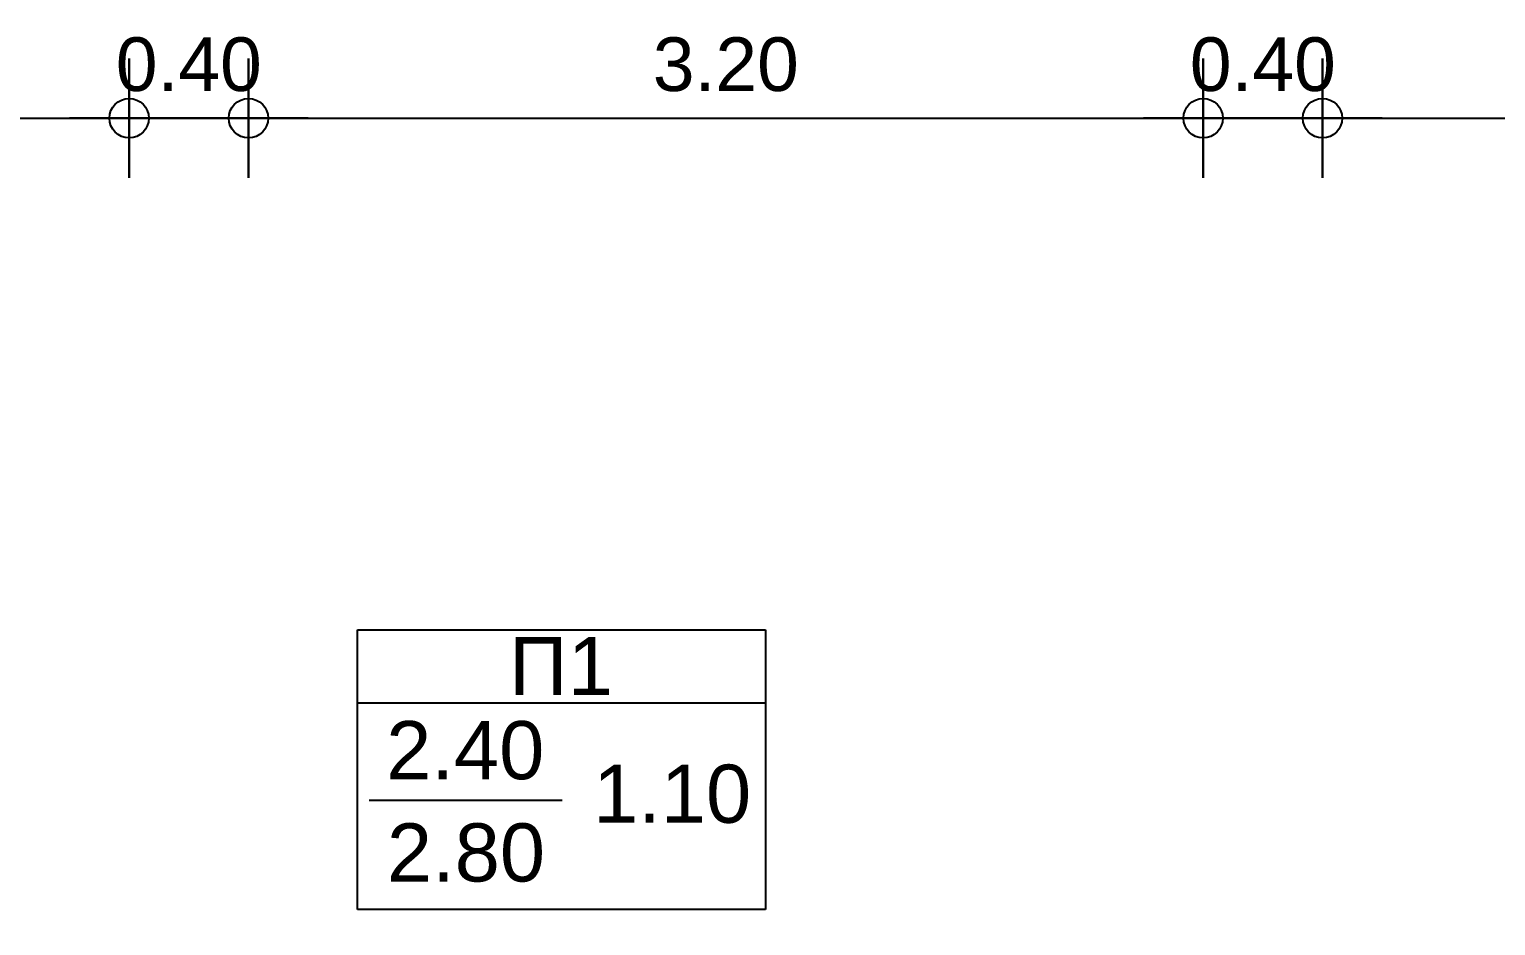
# Model space of a CAD drawing. Header units: metres. Extents: x -11 to 85, y -301 to 135.
# Drawn here: x 28.939 to 33.854, y -178.663 to -175.657 of the extents above; entities that cross this region are included whole.
import ezdxf

# ---------------------------------------------------------------- set-up
doc = ezdxf.new("R2010")
doc.units = ezdxf.units.M
doc.header["$LTSCALE"] = 0.036
doc.header["$PDMODE"] = 2
doc.layers.add('arxitek isogeio', color=252, linetype='Continuous')
doc.layers.add('DIMBLK', color=252, linetype='Continuous')
doc.styles.add('COMU-N', font='arial.ttf')
doc.styles.get("Standard").update_dxf_attribs({"font": 'arial.ttf'})
doc.dimstyles.new('CADWDOT', dxfattribs={"dimscale": 0.1, "dimtxt": 1.8, "dimasz": 0.08, "dimexe": 2, "dimexo": 0, "dimgap": 0.09, "dimtad": 0, "dimrnd": 0.001, "dimzin": 0, "dimdsep": 46, "dimtxsty": 'Standard', "dimblk1": 'ARTDIM', "dimblk2": 'ARTDIM', "dimsah": 1, "dimcen": 0.09, "dimdle": 0.05, "dimse1": 1, "dimse2": 1, "dimadec": 0, "dimazin": 0, "dimtfac": 1, "dimtmove": 0, "dimatfit": 3, "dimldrblk": 'ARTDIM', "dimfxl": 2, "dimtvp": 0.9999, "dimtolj": 1, "dimtzin": 0, "dimarcsym": 0})

# ---------------------------------------------------------------- blocks, each defined once
blk = doc.blocks.new('ARTDIM')
at = {"layer": 'DIMBLK'}
for p, q in [((0, -24.9975), (0, 24.9975)), ((-24.9975, 0), (24.9975, 0))]:
    blk.add_line(p, q, dxfattribs=at)
blk.add_circle((0, 0), 8.25, dxfattribs=at)
blk = doc.blocks.new('*D1210')
at = {"layer": 'arxitek isogeio', "color": 0, "lineweight": -2}
blk.add_line((26.0817, -175.9553), (29.2657, -175.9553), dxfattribs=at)
at = {"layer": 'Defpoints', "color": 0, "transparency": 16777216}
for p in [(29.2737, -175.9553), (26.0737, -177.0334), (29.2737, -177.0334)]:
    blk.add_point(p, dxfattribs=at)
at = {"layer": 'arxitek isogeio', "color": 0, "lineweight": -2, "xscale": 0.008, "yscale": 0.008, "zscale": 0.008, "rotation": 180}
blk.add_blockref('ARTDIM', (26.0737, -175.9553), dxfattribs=at)
at = {"layer": 'arxitek isogeio', "color": 0, "lineweight": -2, "xscale": 0.008, "yscale": 0.008, "zscale": 0.008}
blk.add_blockref('ARTDIM', (29.2737, -175.9553), dxfattribs=at)
at = {"layer": 'arxitek isogeio', "color": 0, "insert": (27.6737, -175.7753), "char_height": 0.18, "attachment_point": 5}
blk.add_mtext('\\A1;3.20', dxfattribs=at)
blk = doc.blocks.new('*D1211')
at = {"layer": 'arxitek isogeio', "color": 0, "lineweight": -2}
blk.add_line((29.2817, -175.9553), (29.6657, -175.9553), dxfattribs=at)
at = {"layer": 'Defpoints', "color": 0, "transparency": 16777216}
for p in [(29.6737, -175.9553), (29.2737, -177.0334), (29.6737, -177.0334)]:
    blk.add_point(p, dxfattribs=at)
at = {"layer": 'arxitek isogeio', "color": 0, "lineweight": -2, "xscale": 0.008, "yscale": 0.008, "zscale": 0.008, "rotation": 180}
blk.add_blockref('ARTDIM', (29.2737, -175.9553), dxfattribs=at)
at = {"layer": 'arxitek isogeio', "color": 0, "lineweight": -2, "xscale": 0.008, "yscale": 0.008, "zscale": 0.008}
blk.add_blockref('ARTDIM', (29.6737, -175.9553), dxfattribs=at)
at = {"layer": 'arxitek isogeio', "color": 0, "insert": (29.4737, -175.7753), "char_height": 0.18, "attachment_point": 5}
blk.add_mtext('\\A1;0.40', dxfattribs=at)
blk = doc.blocks.new('*D1212')
at = {"layer": 'arxitek isogeio', "color": 0, "lineweight": -2}
blk.add_line((29.6817, -175.9553), (32.8657, -175.9553), dxfattribs=at)
at = {"layer": 'Defpoints', "color": 0, "transparency": 16777216}
for p in [(32.8737, -175.9553), (29.6737, -177.0334), (32.8737, -177.0334)]:
    blk.add_point(p, dxfattribs=at)
at = {"layer": 'arxitek isogeio', "color": 0, "lineweight": -2, "xscale": 0.008, "yscale": 0.008, "zscale": 0.008, "rotation": 180}
blk.add_blockref('ARTDIM', (29.6737, -175.9553), dxfattribs=at)
at = {"layer": 'arxitek isogeio', "color": 0, "lineweight": -2, "xscale": 0.008, "yscale": 0.008, "zscale": 0.008}
blk.add_blockref('ARTDIM', (32.8737, -175.9553), dxfattribs=at)
at = {"layer": 'arxitek isogeio', "color": 0, "insert": (31.2737, -175.7753), "char_height": 0.18, "attachment_point": 5}
blk.add_mtext('\\A1;3.20', dxfattribs=at)
blk = doc.blocks.new('*D1213')
at = {"layer": 'arxitek isogeio', "color": 0, "lineweight": -2}
blk.add_line((32.8817, -175.9553), (33.2657, -175.9553), dxfattribs=at)
at = {"layer": 'Defpoints', "color": 0, "transparency": 16777216}
for p in [(33.2737, -175.9553), (32.8737, -177.0334), (33.2737, -177.0334)]:
    blk.add_point(p, dxfattribs=at)
at = {"layer": 'arxitek isogeio', "color": 0, "lineweight": -2, "xscale": 0.008, "yscale": 0.008, "zscale": 0.008, "rotation": 180}
blk.add_blockref('ARTDIM', (32.8737, -175.9553), dxfattribs=at)
at = {"layer": 'arxitek isogeio', "color": 0, "lineweight": -2, "xscale": 0.008, "yscale": 0.008, "zscale": 0.008}
blk.add_blockref('ARTDIM', (33.2737, -175.9553), dxfattribs=at)
at = {"layer": 'arxitek isogeio', "color": 0, "insert": (33.0737, -175.7753), "char_height": 0.18, "attachment_point": 5}
blk.add_mtext('\\A1;0.40', dxfattribs=at)
blk = doc.blocks.new('*D1214')
at = {"layer": 'arxitek isogeio', "color": 0, "lineweight": -2}
blk.add_line((33.2817, -175.9553), (36.4657, -175.9553), dxfattribs=at)
at = {"layer": 'Defpoints', "color": 0, "transparency": 16777216}
for p in [(36.4737, -175.9553), (33.2737, -177.0334), (36.4737, -177.0334)]:
    blk.add_point(p, dxfattribs=at)
at = {"layer": 'arxitek isogeio', "color": 0, "lineweight": -2, "xscale": 0.008, "yscale": 0.008, "zscale": 0.008, "rotation": 180}
blk.add_blockref('ARTDIM', (33.2737, -175.9553), dxfattribs=at)
at = {"layer": 'arxitek isogeio', "color": 0, "lineweight": -2, "xscale": 0.008, "yscale": 0.008, "zscale": 0.008}
blk.add_blockref('ARTDIM', (36.4737, -175.9553), dxfattribs=at)
at = {"layer": 'arxitek isogeio', "color": 0, "insert": (34.8737, -175.7753), "char_height": 0.18, "attachment_point": 5}
blk.add_mtext('\\A1;3.20', dxfattribs=at)
blk = doc.blocks.new('*D1327')
at = {"layer": 'arxitek isogeio', "color": 0, "lineweight": -2}
for p, q in [((28.8454, -178.7468), (28.8454, -178.1722)), ((28.8454, -179.0671), (28.8454, -178.7548))]:
    blk.add_line(p, q, dxfattribs=at)
at = {"layer": 'Defpoints', "color": 0, "transparency": 16777216}
for p in [(26.0737, -178.7468), (28.8454, -178.7468), (26.0737, -179.0751)]:
    blk.add_point(p, dxfattribs=at)
at = {"layer": 'arxitek isogeio', "color": 0, "lineweight": -2, "xscale": 0.008, "yscale": 0.008, "zscale": 0.008}
for p, rotation in [((28.8454, -178.7468), 90), ((28.8454, -179.0751), 270)]:
    blk.add_blockref('ARTDIM', p, dxfattribs=dict(at, rotation=rotation))
at = {"layer": 'arxitek isogeio', "color": 0, "insert": (28.6654, -178.4555), "char_height": 0.18, "attachment_point": 5, "rotation": 90}
blk.add_mtext('\\A1;0.33', dxfattribs=at)

msp = doc.modelspace()

# ---------------------------------------------------------------- linework, layer by layer
at = {"layer": 'arxitek isogeio'}
for p, q in [((30.0396, -178.6083), (30.0396, -177.6707)), ((30.0396, -177.6707), (31.4069, -177.6707)), ((31.4069, -177.6707), (31.4069, -178.6083)), ((31.4069, -177.9164), (30.0396, -177.9164)), ((30.0786, -178.242), (30.7246, -178.242)), ((31.4069, -178.6083), (30.0396, -178.6083))]:
    msp.add_line(p, q, dxfattribs=at)

# ---------------------------------------------------------------- texts
at = {"layer": 'arxitek isogeio', "style": 'COMU-N'}
for s, p in [('Π1', (30.547, -177.8892)), ('2.40', (30.1353, -178.1715)), ('1.10', (30.8286, -178.3176)), ('2.80', (30.1377, -178.5145))]:
    msp.add_text(s, height=0.195, dxfattribs=at).set_placement(p)

# ---------------------------------------------------------------- dimensions: what is measured, and where the dimension line sits
at = {"layer": 'arxitek isogeio'}
for base, p1, p2, picture, middle in [((29.2737, -175.9553), (26.0737, -177.0334), (29.2737, -177.0334), '*D1210', (27.6737, -175.7753)), ((32.8737, -175.9553), (29.6737, -177.0334), (32.8737, -177.0334), '*D1212', (31.2737, -175.7753)), ((36.4737, -175.9553), (33.2737, -177.0334), (36.4737, -177.0334), '*D1214', (34.8737, -175.7753))]:
    dim = msp.add_linear_dim(base=base, p1=p1, p2=p2, dimstyle='CADWDOT', dxfattribs=at)
    dim.commit()
    dim.dimension.update_dxf_attribs({"geometry": picture, "text_midpoint": middle})
for base, p1, p2, picture, middle in [((29.6737, -175.9553), (29.2737, -177.0334), (29.6737, -177.0334), '*D1211', (29.4737, -175.9553)), ((33.2737, -175.9553), (32.8737, -177.0334), (33.2737, -177.0334), '*D1213', (33.0737, -175.9553))]:
    dim = msp.add_linear_dim(base=base, p1=p1, p2=p2, dimstyle='CADWDOT', dxfattribs=at)
    dim.commit()
    dim.dimension.update_dxf_attribs({"geometry": picture, "text_midpoint": middle, "dimtype": 160})
dim = msp.add_linear_dim(base=(28.8454, -178.7468), p1=(26.0737, -179.0751), p2=(26.0737, -178.7468), angle=90, dimstyle='CADWDOT', dxfattribs=at)
dim.commit()
dim.dimension.update_dxf_attribs({"geometry": '*D1327', "text_midpoint": (28.6654, -178.4555)})

doc.saveas('drawing.dxf')
